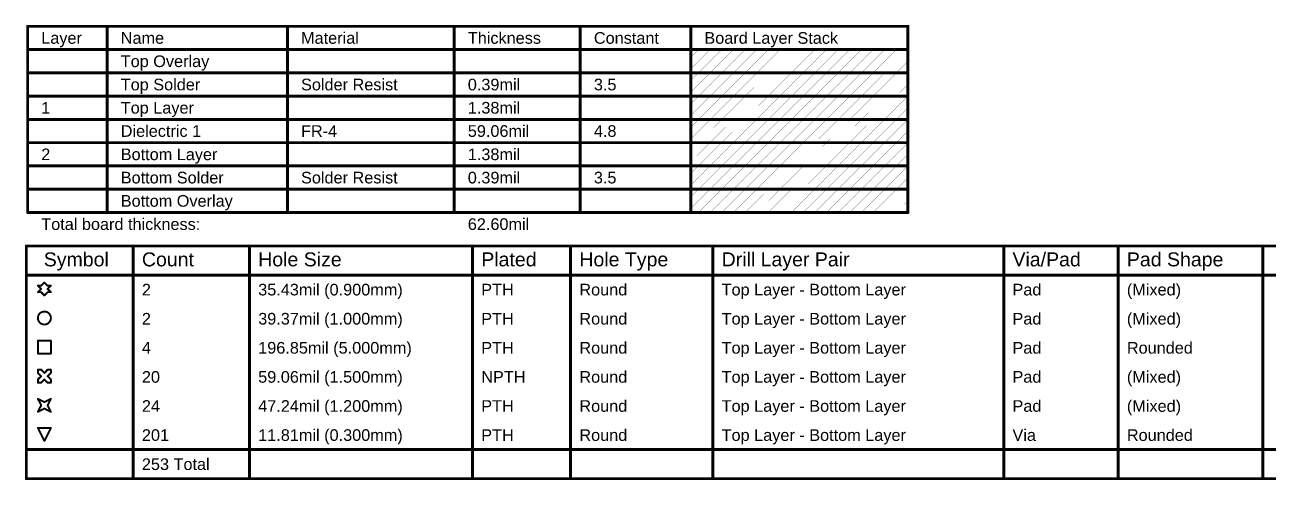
# Model space of a CAD drawing. Header units: inches. Extents: x -89 to 427, y -87 to 99.
# Drawn here: x 101.1 to 264, y -11.7 to 47.9 of the extents above; entities that cross this region are included whole.
import ezdxf

# ---------------------------------------------------------------- set-up
doc = ezdxf.new("R2010")
doc.units = ezdxf.units.IN
doc.layers.add('Drill Drawing', color=1, linetype='Continuous')
doc.layers.add('Fabrication_Layer', color=216, linetype='Continuous')
doc.styles.add('Arial', font='', dxfattribs={"height": 0.2})
doc.styles.get('Arial').set_extended_font_data('Arial')

msp = doc.modelspace()

# ---------------------------------------------------------------- linework, layer by layer
at = {"layer": 'Drill Drawing'}
for points, const_width in [([(101.33, 18.96), (426.82, 18.96)], 0.381), ([(101.33, -11.52), (101.33, 18.96)], 0.381), ([(115.33, -11.52), (115.33, 18.96)], 0.381), ([(130.56, -11.52), (130.56, 18.96)], 0.381), ([(159.76, -11.52), (159.76, 18.96)], 0.381), ([(172.61, -11.52), (172.61, 18.96)], 0.381), ([(191.25, -11.52), (191.25, 18.96)], 0.381), ([(229.34, -11.52), (229.34, 18.96)], 0.381), ([(244.32, -11.52), (244.32, 18.96)], 0.381), ([(263.26, -11.52), (263.26, 18.96)], 0.381), ([(101.33, 15.15), (426.82, 15.15)], 0.381), ([(102.85, 13.75), (103.28, 13.33)], 0.254), ([(102.85, 13.75), (103.28, 13.75)], 0.254), ([(102.85, 12.91), (103.28, 13.33)], 0.254), ([(102.85, 12.91), (103.28, 12.91)], 0.254), ([(103.28, 13.75), (103.7, 14.18)], 0.254), ([(103.28, 12.91), (103.7, 12.48)], 0.254), ([(103.7, 14.18), (104.12, 13.75)], 0.254), ([(103.7, 12.48), (104.12, 12.91)], 0.254), ([(104.12, 13.75), (104.55, 13.75)], 0.254), ([(104.12, 13.33), (104.55, 13.75)], 0.254), ([(104.12, 13.33), (104.55, 12.91)], 0.254), ([(104.12, 12.91), (104.55, 12.91)], 0.254), ([(102.85, 6.56), (104.55, 6.56)], 0.254), ([(102.85, 4.86), (102.85, 6.56)], 0.254), ([(104.55, 4.86), (104.55, 6.56)], 0.254), ([(102.85, 4.86), (104.55, 4.86)], 0.254), ([(102.85, 2.32), (102.85, 2.75)], 0.254), ([(102.85, 2.75), (103.28, 2.75)], 0.254), ([(102.85, 2.32), (103.28, 1.9)], 0.254), ([(102.85, 1.48), (103.28, 1.9)], 0.254), ([(103.28, 2.75), (103.7, 2.32)], 0.254), ([(103.7, 2.32), (104.12, 2.75)], 0.254), ([(104.12, 2.75), (104.55, 2.75)], 0.254), ([(104.12, 1.9), (104.55, 2.32)], 0.254), ([(104.12, 1.9), (104.55, 1.48)], 0.254), ([(104.55, 2.32), (104.55, 2.75)], 0.254), ([(102.85, 1.05), (102.85, 1.48)], 0.254), ([(102.85, 1.05), (103.28, 1.05)], 0.254), ([(103.28, 1.05), (103.7, 1.48)], 0.254), ([(103.7, 1.48), (104.12, 1.05)], 0.254), ([(104.12, 1.05), (104.55, 1.05)], 0.254), ([(104.55, 1.05), (104.55, 1.48)], 0.254), ([(102.85, -1.06), (103.7, -1.49)], 0.254), ([(102.85, -1.06), (103.28, -1.91)], 0.254), ([(103.7, -1.49), (104.55, -1.06)], 0.254), ([(104.12, -1.91), (104.55, -1.06)], 0.254), ([(102.85, -2.76), (103.28, -1.91)], 0.254), ([(102.85, -2.76), (103.7, -2.33)], 0.254), ([(103.7, -2.33), (104.55, -2.76)], 0.254), ([(104.12, -1.91), (104.55, -2.76)], 0.254), ([(102.85, -4.87), (104.55, -4.87)], 0.254), ([(102.85, -4.87), (103.7, -6.57)], 0.254), ([(103.7, -6.57), (104.55, -4.87)], 0.254), ([(101.33, -7.71), (426.82, -7.71)], 0.381), ([(101.33, -11.52), (426.82, -11.52)], 0.381)]:
    msp.add_lwpolyline(points, dxfattribs=dict(at, const_width=const_width))
for points, const_width in [([(101.24, 18.96, 1), (101.43, 18.96, 1)], 0.191), ([(101.24, 18.96, 1), (101.43, 18.96, 1)], 0.191), ([(115.23, 18.96, 1), (115.42, 18.96, 1)], 0.191), ([(130.47, 18.96, 1), (130.66, 18.96, 1)], 0.191), ([(159.67, 18.96, 1), (159.86, 18.96, 1)], 0.191), ([(172.52, 18.96, 1), (172.71, 18.96, 1)], 0.191), ([(191.16, 18.96, 1), (191.35, 18.96, 1)], 0.191), ([(229.24, 18.96, 1), (229.43, 18.96, 1)], 0.191), ([(244.23, 18.96, 1), (244.42, 18.96, 1)], 0.191), ([(263.17, 18.96, 1), (263.36, 18.96, 1)], 0.191), ([(101.24, 15.15, 1), (101.43, 15.15, 1)], 0.191), ([(102.79, 13.75, 1), (102.92, 13.75, 1)], 0.127), ([(102.79, 13.75, 1), (102.92, 13.75, 1)], 0.127), ([(102.79, 12.91, 1), (102.92, 12.91, 1)], 0.127), ([(102.79, 12.91, 1), (102.92, 12.91, 1)], 0.127), ([(103.21, 13.75, 1), (103.34, 13.75, 1)], 0.127), ([(103.21, 13.75, 1), (103.34, 13.75, 1)], 0.127), ([(103.21, 13.33, 1), (103.34, 13.33, 1)], 0.127), ([(103.21, 13.33, 1), (103.34, 13.33, 1)], 0.127), ([(103.21, 12.91, 1), (103.34, 12.91, 1)], 0.127), ([(103.21, 12.91, 1), (103.34, 12.91, 1)], 0.127), ([(103.64, 14.18, 1), (103.76, 14.18, 1)], 0.127), ([(103.64, 14.18, 1), (103.76, 14.18, 1)], 0.127), ([(104.06, 13.75, 1), (104.19, 13.75, 1)], 0.127), ([(104.06, 13.75, 1), (104.19, 13.75, 1)], 0.127), ([(104.06, 13.33, 1), (104.19, 13.33, 1)], 0.127), ([(104.06, 13.33, 1), (104.19, 13.33, 1)], 0.127), ([(104.06, 12.91, 1), (104.19, 12.91, 1)], 0.127), ([(104.06, 12.91, 1), (104.19, 12.91, 1)], 0.127), ([(104.48, 13.75, 1), (104.61, 13.75, 1)], 0.127), ([(104.48, 13.75, 1), (104.61, 13.75, 1)], 0.127), ([(104.48, 12.91, 1), (104.61, 12.91, 1)], 0.127), ([(104.48, 12.91, 1), (104.61, 12.91, 1)], 0.127), ([(103.64, 12.48, 1), (103.76, 12.48, 1)], 0.127), ([(103.64, 12.48, 1), (103.76, 12.48, 1)], 0.127), ([(104.55, 9.52, 1), (102.85, 9.52, 1)], 0.254), ([(102.79, 9.52, 1), (102.92, 9.52, 1)], 0.127), ([(104.48, 9.52, 1), (104.61, 9.52, 1)], 0.127), ([(102.79, 6.56, 1), (102.92, 6.56, 1)], 0.127), ([(102.79, 6.56, 1), (102.92, 6.56, 1)], 0.127), ([(104.48, 6.56, 1), (104.61, 6.56, 1)], 0.127), ([(104.48, 6.56, 1), (104.61, 6.56, 1)], 0.127), ([(102.79, 4.86, 1), (102.92, 4.86, 1)], 0.127), ([(102.79, 4.86, 1), (102.92, 4.86, 1)], 0.127), ([(104.48, 4.86, 1), (104.61, 4.86, 1)], 0.127), ([(104.48, 4.86, 1), (104.61, 4.86, 1)], 0.127), ([(102.79, 2.75, 1), (102.92, 2.75, 1)], 0.127), ([(102.79, 2.75, 1), (102.92, 2.75, 1)], 0.127), ([(102.79, 2.32, 1), (102.92, 2.32, 1)], 0.127), ([(102.79, 2.32, 1), (102.92, 2.32, 1)], 0.127), ([(103.21, 2.75, 1), (103.34, 2.75, 1)], 0.127), ([(103.21, 2.75, 1), (103.34, 2.75, 1)], 0.127), ([(103.21, 1.9, 1), (103.34, 1.9, 1)], 0.127), ([(103.21, 1.9, 1), (103.34, 1.9, 1)], 0.127), ([(103.64, 2.32, 1), (103.76, 2.32, 1)], 0.127), ([(103.64, 2.32, 1), (103.76, 2.32, 1)], 0.127), ([(104.06, 2.75, 1), (104.19, 2.75, 1)], 0.127), ([(104.06, 2.75, 1), (104.19, 2.75, 1)], 0.127), ([(104.06, 1.9, 1), (104.19, 1.9, 1)], 0.127), ([(104.06, 1.9, 1), (104.19, 1.9, 1)], 0.127), ([(104.48, 2.75, 1), (104.61, 2.75, 1)], 0.127), ([(104.48, 2.75, 1), (104.61, 2.75, 1)], 0.127), ([(104.48, 2.32, 1), (104.61, 2.32, 1)], 0.127), ([(104.48, 2.32, 1), (104.61, 2.32, 1)], 0.127), ([(102.79, 1.48, 1), (102.92, 1.48, 1)], 0.127), ([(102.79, 1.48, 1), (102.92, 1.48, 1)], 0.127), ([(102.79, 1.05, 1), (102.92, 1.05, 1)], 0.127), ([(102.79, 1.05, 1), (102.92, 1.05, 1)], 0.127), ([(103.21, 1.05, 1), (103.34, 1.05, 1)], 0.127), ([(103.21, 1.05, 1), (103.34, 1.05, 1)], 0.127), ([(103.64, 1.48, 1), (103.76, 1.48, 1)], 0.127), ([(103.64, 1.48, 1), (103.76, 1.48, 1)], 0.127), ([(104.06, 1.05, 1), (104.19, 1.05, 1)], 0.127), ([(104.06, 1.05, 1), (104.19, 1.05, 1)], 0.127), ([(104.48, 1.48, 1), (104.61, 1.48, 1)], 0.127), ([(104.48, 1.48, 1), (104.61, 1.48, 1)], 0.127), ([(104.48, 1.05, 1), (104.61, 1.05, 1)], 0.127), ([(104.48, 1.05, 1), (104.61, 1.05, 1)], 0.127), ([(102.79, -1.06, 1), (102.92, -1.06, 1)], 0.127), ([(102.79, -1.06, 1), (102.92, -1.06, 1)], 0.127), ([(103.64, -1.49, 1), (103.76, -1.49, 1)], 0.127), ([(103.64, -1.49, 1), (103.76, -1.49, 1)], 0.127), ([(104.48, -1.06, 1), (104.61, -1.06, 1)], 0.127), ([(104.48, -1.06, 1), (104.61, -1.06, 1)], 0.127), ([(102.79, -2.76, 1), (102.92, -2.76, 1)], 0.127), ([(102.79, -2.76, 1), (102.92, -2.76, 1)], 0.127), ([(103.21, -1.91, 1), (103.34, -1.91, 1)], 0.127), ([(103.21, -1.91, 1), (103.34, -1.91, 1)], 0.127), ([(103.64, -2.33, 1), (103.76, -2.33, 1)], 0.127), ([(103.64, -2.33, 1), (103.76, -2.33, 1)], 0.127), ([(104.06, -1.91, 1), (104.19, -1.91, 1)], 0.127), ([(104.06, -1.91, 1), (104.19, -1.91, 1)], 0.127), ([(104.48, -2.76, 1), (104.61, -2.76, 1)], 0.127), ([(104.48, -2.76, 1), (104.61, -2.76, 1)], 0.127), ([(102.79, -4.87, 1), (102.92, -4.87, 1)], 0.127), ([(102.79, -4.87, 1), (102.92, -4.87, 1)], 0.127), ([(104.48, -4.87, 1), (104.61, -4.87, 1)], 0.127), ([(104.48, -4.87, 1), (104.61, -4.87, 1)], 0.127), ([(103.64, -6.57, 1), (103.76, -6.57, 1)], 0.127), ([(103.64, -6.57, 1), (103.76, -6.57, 1)], 0.127), ([(101.24, -7.71, 1), (101.43, -7.71, 1)], 0.191), ([(101.24, -11.52, 1), (101.43, -11.52, 1)], 0.191), ([(101.24, -11.52, 1), (101.43, -11.52, 1)], 0.191), ([(115.23, -11.52, 1), (115.42, -11.52, 1)], 0.191), ([(130.47, -11.52, 1), (130.66, -11.52, 1)], 0.191), ([(159.67, -11.52, 1), (159.86, -11.52, 1)], 0.191), ([(172.52, -11.52, 1), (172.71, -11.52, 1)], 0.191), ([(191.16, -11.52, 1), (191.35, -11.52, 1)], 0.191), ([(229.24, -11.52, 1), (229.43, -11.52, 1)], 0.191), ([(244.23, -11.52, 1), (244.42, -11.52, 1)], 0.191), ([(263.17, -11.52, 1), (263.36, -11.52, 1)], 0.191)]:
    msp.add_lwpolyline(points, format="xyb", close=True, dxfattribs=dict(at, const_width=const_width))
at = {"layer": 'Fabrication_Layer'}
for points, const_width in [([(101.51, 47.73), (216.79, 47.73)], 0.381), ([(101.51, 23.34), (101.51, 47.73)], 0.381), ([(111.92, 23.34), (111.92, 47.73)], 0.381), ([(135.53, 23.34), (135.53, 47.73)], 0.381), ([(157.37, 23.34), (157.37, 47.73)], 0.381), ([(173.88, 23.34), (173.88, 47.73)], 0.381), ([(188.35, 23.34), (188.35, 47.73)], 0.381), ([(216.79, 23.34), (216.79, 47.73)], 0.381), ([(101.51, 44.68), (216.79, 44.68)], 0.381), ([(188.35, 42.15), (190.88, 44.68)], 0.0254), ([(188.35, 43.67), (189.36, 44.68)], 0.0254), ([(189.36, 41.63), (192.41, 44.68)], 0.0254), ([(190.88, 41.63), (193.93, 44.68)], 0.0254), ([(192.41, 41.63), (195.46, 44.68)], 0.0254), ([(193.93, 41.63), (196.98, 44.68)], 0.0254), ([(195.46, 41.63), (198.5, 44.68)], 0.0254), ([(196.98, 41.63), (200.03, 44.68)], 0.0254), ([(198.5, 41.63), (201.55, 44.68)], 0.0254), ([(200.03, 41.63), (203.08, 44.68)], 0.0254), ([(201.55, 41.63), (204.6, 44.68)], 0.0254), ([(203.08, 41.63), (206.12, 44.68)], 0.0254), ([(204.6, 41.63), (207.65, 44.68)], 0.0254), ([(206.12, 41.63), (209.17, 44.68)], 0.0254), ([(207.65, 41.63), (210.7, 44.68)], 0.0254), ([(209.17, 41.63), (212.22, 44.68)], 0.0254), ([(210.7, 41.63), (213.74, 44.68)], 0.0254), ([(212.22, 41.63), (215.27, 44.68)], 0.0254), ([(213.74, 41.63), (216.79, 44.68)], 0.0254), ([(215.27, 41.63), (216.79, 43.15)], 0.0254), ([(101.51, 41.63), (111.92, 41.63)], 0.381), ([(111.92, 41.63), (135.53, 41.63)], 0.381), ([(135.53, 41.63), (157.37, 41.63)], 0.381), ([(157.37, 41.63), (173.88, 41.63)], 0.381), ([(173.88, 41.63), (188.35, 41.63)], 0.381), ([(188.35, 41.63), (216.79, 41.63)], 0.381), ([(188.35, 39.1), (190.88, 41.63)], 0.0254), ([(188.35, 40.62), (189.36, 41.63)], 0.0254), ([(189.36, 38.58), (192.41, 41.63)], 0.0254), ([(190.88, 38.58), (193.93, 41.63)], 0.0254), ([(192.41, 38.58), (195.46, 41.63)], 0.0254), ([(193.93, 38.58), (196.98, 41.63)], 0.0254), ([(195.46, 38.58), (198.5, 41.63)], 0.0254), ([(196.98, 38.58), (200.03, 41.63)], 0.0254), ([(198.5, 38.58), (201.55, 41.63)], 0.0254), ([(200.03, 38.58), (203.08, 41.63)], 0.0254), ([(201.55, 38.58), (204.6, 41.63)], 0.0254), ([(203.08, 38.58), (206.12, 41.63)], 0.0254), ([(204.6, 38.58), (207.65, 41.63)], 0.0254), ([(206.12, 38.58), (209.17, 41.63)], 0.0254), ([(207.65, 38.58), (210.7, 41.63)], 0.0254), ([(209.17, 38.58), (212.22, 41.63)], 0.0254), ([(210.7, 38.58), (213.74, 41.63)], 0.0254), ([(212.22, 38.58), (215.27, 41.63)], 0.0254), ([(213.74, 38.58), (216.79, 41.63)], 0.0254), ([(215.27, 38.58), (216.79, 40.11)], 0.0254), ([(101.51, 38.58), (111.92, 38.58)], 0.381), ([(111.92, 38.58), (135.53, 38.58)], 0.381), ([(135.53, 38.58), (157.37, 38.58)], 0.381), ([(157.37, 38.58), (173.88, 38.58)], 0.381), ([(173.88, 38.58), (188.35, 38.58)], 0.381), ([(188.35, 38.58), (216.79, 38.58)], 0.381), ([(188.35, 36.05), (190.88, 38.58)], 0.0254), ([(188.35, 37.57), (189.36, 38.58)], 0.0254), ([(189.36, 35.53), (192.41, 38.58)], 0.0254), ([(190.88, 35.53), (193.93, 38.58)], 0.0254), ([(192.41, 35.53), (195.46, 38.58)], 0.0254), ([(193.93, 35.53), (196.98, 38.58)], 0.0254), ([(195.46, 35.53), (198.5, 38.58)], 0.0254), ([(196.98, 35.53), (200.03, 38.58)], 0.0254), ([(198.5, 35.53), (201.55, 38.58)], 0.0254), ([(200.03, 35.53), (203.08, 38.58)], 0.0254), ([(201.55, 35.53), (204.6, 38.58)], 0.0254), ([(203.08, 35.53), (206.12, 38.58)], 0.0254), ([(204.6, 35.53), (207.65, 38.58)], 0.0254), ([(206.12, 35.53), (209.17, 38.58)], 0.0254), ([(207.65, 35.53), (210.7, 38.58)], 0.0254), ([(209.17, 35.53), (212.22, 38.58)], 0.0254), ([(210.7, 35.53), (213.74, 38.58)], 0.0254), ([(212.22, 35.53), (215.27, 38.58)], 0.0254), ([(213.74, 35.53), (216.79, 38.58)], 0.0254), ([(215.27, 35.53), (216.79, 37.06)], 0.0254), ([(101.51, 35.53), (111.92, 35.53)], 0.381), ([(111.92, 35.53), (135.53, 35.53)], 0.381), ([(135.53, 35.53), (157.37, 35.53)], 0.381), ([(157.37, 35.53), (173.88, 35.53)], 0.381), ([(173.88, 35.53), (188.35, 35.53)], 0.381), ([(188.35, 35.53), (216.79, 35.53)], 0.381), ([(188.35, 33), (190.88, 35.53)], 0.0254), ([(188.35, 34.53), (189.36, 35.53)], 0.0254), ([(189.36, 32.49), (192.41, 35.53)], 0.0254), ([(190.88, 32.49), (193.93, 35.53)], 0.0254), ([(192.41, 32.49), (195.46, 35.53)], 0.0254), ([(193.93, 32.49), (196.98, 35.53)], 0.0254), ([(195.46, 32.49), (198.5, 35.53)], 0.0254), ([(196.98, 32.49), (200.03, 35.53)], 0.0254), ([(198.5, 32.49), (201.55, 35.53)], 0.0254), ([(200.03, 32.49), (203.08, 35.53)], 0.0254), ([(201.55, 32.49), (204.6, 35.53)], 0.0254), ([(203.08, 32.49), (206.12, 35.53)], 0.0254), ([(204.6, 32.49), (207.65, 35.53)], 0.0254), ([(206.12, 32.49), (209.17, 35.53)], 0.0254), ([(207.65, 32.49), (210.7, 35.53)], 0.0254), ([(209.17, 32.49), (212.22, 35.53)], 0.0254), ([(210.7, 32.49), (213.74, 35.53)], 0.0254), ([(212.22, 32.49), (215.27, 35.53)], 0.0254), ([(213.74, 32.49), (216.79, 35.53)], 0.0254), ([(101.51, 32.49), (111.92, 32.49)], 0.381), ([(111.92, 32.49), (135.53, 32.49)], 0.381), ([(135.53, 32.49), (157.37, 32.49)], 0.381), ([(157.37, 32.49), (173.88, 32.49)], 0.381), ([(173.88, 32.49), (188.35, 32.49)], 0.381), ([(188.35, 32.49), (216.79, 32.49)], 0.381), ([(215.27, 32.49), (216.79, 34.01)], 0.0254), ([(188.35, 29.95), (190.88, 32.49)], 0.0254), ([(188.35, 31.48), (189.36, 32.49)], 0.0254), ([(189.36, 29.44), (192.41, 32.49)], 0.0254), ([(190.88, 29.44), (193.93, 32.49)], 0.0254), ([(192.41, 29.44), (195.46, 32.49)], 0.0254), ([(193.93, 29.44), (196.98, 32.49)], 0.0254), ([(195.46, 29.44), (198.5, 32.49)], 0.0254), ([(196.98, 29.44), (200.03, 32.49)], 0.0254), ([(198.5, 29.44), (201.55, 32.49)], 0.0254), ([(200.03, 29.44), (203.08, 32.49)], 0.0254), ([(201.55, 29.44), (204.6, 32.49)], 0.0254), ([(203.08, 29.44), (206.12, 32.49)], 0.0254), ([(204.6, 29.44), (207.65, 32.49)], 0.0254), ([(206.12, 29.44), (209.17, 32.49)], 0.0254), ([(207.65, 29.44), (210.7, 32.49)], 0.0254), ([(209.17, 29.44), (212.22, 32.49)], 0.0254), ([(210.7, 29.44), (213.74, 32.49)], 0.0254), ([(212.22, 29.44), (215.27, 32.49)], 0.0254), ([(213.74, 29.44), (216.79, 32.49)], 0.0254), ([(215.27, 29.44), (216.79, 30.96)], 0.0254), ([(101.51, 29.44), (111.92, 29.44)], 0.381), ([(111.92, 29.44), (135.53, 29.44)], 0.381), ([(135.53, 29.44), (157.37, 29.44)], 0.381), ([(157.37, 29.44), (173.88, 29.44)], 0.381), ([(173.88, 29.44), (188.35, 29.44)], 0.381), ([(188.35, 29.44), (216.79, 29.44)], 0.381), ([(188.35, 26.91), (190.88, 29.44)], 0.0254), ([(188.35, 28.43), (189.36, 29.44)], 0.0254), ([(189.36, 26.39), (192.41, 29.44)], 0.0254), ([(190.88, 26.39), (193.93, 29.44)], 0.0254), ([(192.41, 26.39), (195.46, 29.44)], 0.0254), ([(193.93, 26.39), (196.98, 29.44)], 0.0254), ([(195.46, 26.39), (198.5, 29.44)], 0.0254), ([(196.98, 26.39), (200.03, 29.44)], 0.0254), ([(198.5, 26.39), (201.55, 29.44)], 0.0254), ([(200.03, 26.39), (203.08, 29.44)], 0.0254), ([(201.55, 26.39), (204.6, 29.44)], 0.0254), ([(203.08, 26.39), (206.12, 29.44)], 0.0254), ([(204.6, 26.39), (207.65, 29.44)], 0.0254), ([(206.12, 26.39), (209.17, 29.44)], 0.0254), ([(207.65, 26.39), (210.7, 29.44)], 0.0254), ([(209.17, 26.39), (212.22, 29.44)], 0.0254), ([(210.7, 26.39), (213.74, 29.44)], 0.0254), ([(212.22, 26.39), (215.27, 29.44)], 0.0254), ([(213.74, 26.39), (216.79, 29.44)], 0.0254), ([(215.27, 26.39), (216.79, 27.91)], 0.0254), ([(101.51, 26.39), (111.92, 26.39)], 0.381), ([(111.92, 26.39), (135.53, 26.39)], 0.381), ([(135.53, 26.39), (157.37, 26.39)], 0.381), ([(157.37, 26.39), (173.88, 26.39)], 0.381), ([(173.88, 26.39), (188.35, 26.39)], 0.381), ([(188.35, 26.39), (216.79, 26.39)], 0.381), ([(188.35, 23.86), (190.88, 26.39)], 0.0254), ([(188.35, 25.38), (189.36, 26.39)], 0.0254), ([(189.36, 23.34), (192.41, 26.39)], 0.0254), ([(190.88, 23.34), (193.93, 26.39)], 0.0254), ([(192.41, 23.34), (195.46, 26.39)], 0.0254), ([(193.93, 23.34), (196.98, 26.39)], 0.0254), ([(195.46, 23.34), (198.5, 26.39)], 0.0254), ([(196.98, 23.34), (200.03, 26.39)], 0.0254), ([(198.5, 23.34), (201.55, 26.39)], 0.0254), ([(200.03, 23.34), (203.08, 26.39)], 0.0254), ([(201.55, 23.34), (204.6, 26.39)], 0.0254), ([(203.08, 23.34), (206.12, 26.39)], 0.0254), ([(204.6, 23.34), (207.65, 26.39)], 0.0254), ([(206.12, 23.34), (209.17, 26.39)], 0.0254), ([(207.65, 23.34), (210.7, 26.39)], 0.0254), ([(209.17, 23.34), (212.22, 26.39)], 0.0254), ([(210.7, 23.34), (213.74, 26.39)], 0.0254), ([(212.22, 23.34), (215.27, 26.39)], 0.0254), ([(213.74, 23.34), (216.79, 26.39)], 0.0254), ([(215.27, 23.34), (216.79, 24.87)], 0.0254), ([(101.51, 23.34), (111.92, 23.34)], 0.381), ([(111.92, 23.34), (135.53, 23.34)], 0.381), ([(135.53, 23.34), (157.37, 23.34)], 0.381), ([(157.37, 23.34), (173.88, 23.34)], 0.381), ([(173.88, 23.34), (188.35, 23.34)], 0.381), ([(188.35, 23.34), (216.79, 23.34)], 0.381)]:
    msp.add_lwpolyline(points, dxfattribs=dict(at, const_width=const_width))
for points, const_width in [([(101.41, 47.73, 1), (101.6, 47.73, 1)], 0.191), ([(101.41, 47.73, 1), (101.6, 47.73, 1)], 0.191), ([(111.82, 47.73, 1), (112.01, 47.73, 1)], 0.191), ([(135.44, 47.73, 1), (135.63, 47.73, 1)], 0.191), ([(157.28, 47.73, 1), (157.47, 47.73, 1)], 0.191), ([(173.78, 47.73, 1), (173.97, 47.73, 1)], 0.191), ([(188.26, 47.73, 1), (188.45, 47.73, 1)], 0.191), ([(216.7, 47.73, 1), (216.89, 47.73, 1)], 0.191), ([(216.7, 47.73, 1), (216.89, 47.73, 1)], 0.191), ([(101.41, 44.68, 1), (101.6, 44.68, 1)], 0.191), ([(189.35, 44.68, 1), (189.37, 44.68, 1)], 0.0127), ([(190.88, 44.68, 1), (190.89, 44.68, 1)], 0.0127), ([(192.4, 44.68, 1), (192.42, 44.68, 1)], 0.0127), ([(193.93, 44.68, 1), (193.94, 44.68, 1)], 0.0127), ([(195.45, 44.68, 1), (195.46, 44.68, 1)], 0.0127), ([(196.97, 44.68, 1), (196.99, 44.68, 1)], 0.0127), ([(198.5, 44.68, 1), (198.51, 44.68, 1)], 0.0127), ([(200.02, 44.68, 1), (200.04, 44.68, 1)], 0.0127), ([(201.55, 44.68, 1), (201.56, 44.68, 1)], 0.0127), ([(203.07, 44.68, 1), (203.08, 44.68, 1)], 0.0127), ([(204.59, 44.68, 1), (204.61, 44.68, 1)], 0.0127), ([(206.12, 44.68, 1), (206.13, 44.68, 1)], 0.0127), ([(207.64, 44.68, 1), (207.66, 44.68, 1)], 0.0127), ([(209.17, 44.68, 1), (209.18, 44.68, 1)], 0.0127), ([(210.69, 44.68, 1), (210.7, 44.68, 1)], 0.0127), ([(212.21, 44.68, 1), (212.23, 44.68, 1)], 0.0127), ([(213.74, 44.68, 1), (213.75, 44.68, 1)], 0.0127), ([(215.26, 44.68, 1), (215.28, 44.68, 1)], 0.0127), ([(216.7, 44.68, 1), (216.89, 44.68, 1)], 0.191), ([(216.79, 44.68, 1), (216.8, 44.68, 1)], 0.0127), ([(188.35, 43.67, 1), (188.36, 43.67, 1)], 0.0127), ([(216.79, 43.15, 1), (216.8, 43.15, 1)], 0.0127), ([(101.41, 41.63, 1), (101.6, 41.63, 1)], 0.191), ([(111.82, 41.63, 1), (112.01, 41.63, 1)], 0.191), ([(111.82, 41.63, 1), (112.01, 41.63, 1)], 0.191), ([(135.44, 41.63, 1), (135.63, 41.63, 1)], 0.191), ([(135.44, 41.63, 1), (135.63, 41.63, 1)], 0.191), ([(157.28, 41.63, 1), (157.47, 41.63, 1)], 0.191), ([(157.28, 41.63, 1), (157.47, 41.63, 1)], 0.191), ([(173.78, 41.63, 1), (173.97, 41.63, 1)], 0.191), ([(173.78, 41.63, 1), (173.97, 41.63, 1)], 0.191), ([(188.26, 41.63, 1), (188.45, 41.63, 1)], 0.191), ([(188.26, 41.63, 1), (188.45, 41.63, 1)], 0.191), ([(188.35, 42.15, 1), (188.36, 42.15, 1)], 0.0127), ([(189.35, 41.63, 1), (189.37, 41.63, 1)], 0.0127), ([(189.35, 41.63, 1), (189.37, 41.63, 1)], 0.0127), ([(190.88, 41.63, 1), (190.89, 41.63, 1)], 0.0127), ([(190.88, 41.63, 1), (190.89, 41.63, 1)], 0.0127), ([(192.4, 41.63, 1), (192.42, 41.63, 1)], 0.0127), ([(192.4, 41.63, 1), (192.42, 41.63, 1)], 0.0127), ([(193.93, 41.63, 1), (193.94, 41.63, 1)], 0.0127), ([(193.93, 41.63, 1), (193.94, 41.63, 1)], 0.0127), ([(195.45, 41.63, 1), (195.46, 41.63, 1)], 0.0127), ([(195.45, 41.63, 1), (195.46, 41.63, 1)], 0.0127), ([(196.97, 41.63, 1), (196.99, 41.63, 1)], 0.0127), ([(196.97, 41.63, 1), (196.99, 41.63, 1)], 0.0127), ([(198.5, 41.63, 1), (198.51, 41.63, 1)], 0.0127), ([(198.5, 41.63, 1), (198.51, 41.63, 1)], 0.0127), ([(200.02, 41.63, 1), (200.04, 41.63, 1)], 0.0127), ([(200.02, 41.63, 1), (200.04, 41.63, 1)], 0.0127), ([(201.55, 41.63, 1), (201.56, 41.63, 1)], 0.0127), ([(201.55, 41.63, 1), (201.56, 41.63, 1)], 0.0127), ([(203.07, 41.63, 1), (203.08, 41.63, 1)], 0.0127), ([(203.07, 41.63, 1), (203.08, 41.63, 1)], 0.0127), ([(204.59, 41.63, 1), (204.61, 41.63, 1)], 0.0127), ([(204.59, 41.63, 1), (204.61, 41.63, 1)], 0.0127), ([(206.12, 41.63, 1), (206.13, 41.63, 1)], 0.0127), ([(206.12, 41.63, 1), (206.13, 41.63, 1)], 0.0127), ([(207.64, 41.63, 1), (207.66, 41.63, 1)], 0.0127), ([(207.64, 41.63, 1), (207.66, 41.63, 1)], 0.0127), ([(209.17, 41.63, 1), (209.18, 41.63, 1)], 0.0127), ([(209.17, 41.63, 1), (209.18, 41.63, 1)], 0.0127), ([(210.69, 41.63, 1), (210.7, 41.63, 1)], 0.0127), ([(210.69, 41.63, 1), (210.7, 41.63, 1)], 0.0127), ([(212.21, 41.63, 1), (212.23, 41.63, 1)], 0.0127), ([(212.21, 41.63, 1), (212.23, 41.63, 1)], 0.0127), ([(213.74, 41.63, 1), (213.75, 41.63, 1)], 0.0127), ([(213.74, 41.63, 1), (213.75, 41.63, 1)], 0.0127), ([(215.26, 41.63, 1), (215.28, 41.63, 1)], 0.0127), ([(215.26, 41.63, 1), (215.28, 41.63, 1)], 0.0127), ([(216.7, 41.63, 1), (216.89, 41.63, 1)], 0.191), ([(216.79, 41.63, 1), (216.8, 41.63, 1)], 0.0127), ([(188.35, 40.62, 1), (188.36, 40.62, 1)], 0.0127), ([(188.35, 39.1, 1), (188.36, 39.1, 1)], 0.0127), ([(216.79, 40.11, 1), (216.8, 40.11, 1)], 0.0127), ([(101.41, 38.58, 1), (101.6, 38.58, 1)], 0.191), ([(111.82, 38.58, 1), (112.01, 38.58, 1)], 0.191), ([(111.82, 38.58, 1), (112.01, 38.58, 1)], 0.191), ([(135.44, 38.58, 1), (135.63, 38.58, 1)], 0.191), ([(135.44, 38.58, 1), (135.63, 38.58, 1)], 0.191), ([(157.28, 38.58, 1), (157.47, 38.58, 1)], 0.191), ([(157.28, 38.58, 1), (157.47, 38.58, 1)], 0.191), ([(173.78, 38.58, 1), (173.97, 38.58, 1)], 0.191), ([(173.78, 38.58, 1), (173.97, 38.58, 1)], 0.191), ([(188.26, 38.58, 1), (188.45, 38.58, 1)], 0.191), ([(188.26, 38.58, 1), (188.45, 38.58, 1)], 0.191), ([(188.35, 37.57, 1), (188.36, 37.57, 1)], 0.0127), ([(189.35, 38.58, 1), (189.37, 38.58, 1)], 0.0127), ([(189.35, 38.58, 1), (189.37, 38.58, 1)], 0.0127), ([(190.88, 38.58, 1), (190.89, 38.58, 1)], 0.0127), ([(190.88, 38.58, 1), (190.89, 38.58, 1)], 0.0127), ([(192.4, 38.58, 1), (192.42, 38.58, 1)], 0.0127), ([(192.4, 38.58, 1), (192.42, 38.58, 1)], 0.0127), ([(193.93, 38.58, 1), (193.94, 38.58, 1)], 0.0127), ([(193.93, 38.58, 1), (193.94, 38.58, 1)], 0.0127), ([(195.45, 38.58, 1), (195.46, 38.58, 1)], 0.0127), ([(195.45, 38.58, 1), (195.46, 38.58, 1)], 0.0127), ([(196.97, 38.58, 1), (196.99, 38.58, 1)], 0.0127), ([(196.97, 38.58, 1), (196.99, 38.58, 1)], 0.0127), ([(198.5, 38.58, 1), (198.51, 38.58, 1)], 0.0127), ([(198.5, 38.58, 1), (198.51, 38.58, 1)], 0.0127), ([(200.02, 38.58, 1), (200.04, 38.58, 1)], 0.0127), ([(200.02, 38.58, 1), (200.04, 38.58, 1)], 0.0127), ([(201.55, 38.58, 1), (201.56, 38.58, 1)], 0.0127), ([(201.55, 38.58, 1), (201.56, 38.58, 1)], 0.0127), ([(203.07, 38.58, 1), (203.08, 38.58, 1)], 0.0127), ([(203.07, 38.58, 1), (203.08, 38.58, 1)], 0.0127), ([(204.59, 38.58, 1), (204.61, 38.58, 1)], 0.0127), ([(204.59, 38.58, 1), (204.61, 38.58, 1)], 0.0127), ([(206.12, 38.58, 1), (206.13, 38.58, 1)], 0.0127), ([(206.12, 38.58, 1), (206.13, 38.58, 1)], 0.0127), ([(207.64, 38.58, 1), (207.66, 38.58, 1)], 0.0127), ([(207.64, 38.58, 1), (207.66, 38.58, 1)], 0.0127), ([(209.17, 38.58, 1), (209.18, 38.58, 1)], 0.0127), ([(209.17, 38.58, 1), (209.18, 38.58, 1)], 0.0127), ([(210.69, 38.58, 1), (210.7, 38.58, 1)], 0.0127), ([(210.69, 38.58, 1), (210.7, 38.58, 1)], 0.0127), ([(212.21, 38.58, 1), (212.23, 38.58, 1)], 0.0127), ([(212.21, 38.58, 1), (212.23, 38.58, 1)], 0.0127), ([(213.74, 38.58, 1), (213.75, 38.58, 1)], 0.0127), ([(213.74, 38.58, 1), (213.75, 38.58, 1)], 0.0127), ([(215.26, 38.58, 1), (215.28, 38.58, 1)], 0.0127), ([(215.26, 38.58, 1), (215.28, 38.58, 1)], 0.0127), ([(216.7, 38.58, 1), (216.89, 38.58, 1)], 0.191), ([(216.79, 38.58, 1), (216.8, 38.58, 1)], 0.0127), ([(188.35, 36.05, 1), (188.36, 36.05, 1)], 0.0127), ([(216.79, 37.06, 1), (216.8, 37.06, 1)], 0.0127), ([(101.41, 35.53, 1), (101.6, 35.53, 1)], 0.191), ([(111.82, 35.53, 1), (112.01, 35.53, 1)], 0.191), ([(111.82, 35.53, 1), (112.01, 35.53, 1)], 0.191), ([(135.44, 35.53, 1), (135.63, 35.53, 1)], 0.191), ([(135.44, 35.53, 1), (135.63, 35.53, 1)], 0.191), ([(157.28, 35.53, 1), (157.47, 35.53, 1)], 0.191), ([(157.28, 35.53, 1), (157.47, 35.53, 1)], 0.191), ([(173.78, 35.53, 1), (173.97, 35.53, 1)], 0.191), ([(173.78, 35.53, 1), (173.97, 35.53, 1)], 0.191), ([(188.26, 35.53, 1), (188.45, 35.53, 1)], 0.191), ([(188.26, 35.53, 1), (188.45, 35.53, 1)], 0.191), ([(188.35, 34.53, 1), (188.36, 34.53, 1)], 0.0127), ([(189.35, 35.53, 1), (189.37, 35.53, 1)], 0.0127), ([(189.35, 35.53, 1), (189.37, 35.53, 1)], 0.0127), ([(190.88, 35.53, 1), (190.89, 35.53, 1)], 0.0127), ([(190.88, 35.53, 1), (190.89, 35.53, 1)], 0.0127), ([(192.4, 35.53, 1), (192.42, 35.53, 1)], 0.0127), ([(192.4, 35.53, 1), (192.42, 35.53, 1)], 0.0127), ([(193.93, 35.53, 1), (193.94, 35.53, 1)], 0.0127), ([(193.93, 35.53, 1), (193.94, 35.53, 1)], 0.0127), ([(195.45, 35.53, 1), (195.46, 35.53, 1)], 0.0127), ([(195.45, 35.53, 1), (195.46, 35.53, 1)], 0.0127), ([(196.97, 35.53, 1), (196.99, 35.53, 1)], 0.0127), ([(196.97, 35.53, 1), (196.99, 35.53, 1)], 0.0127), ([(198.5, 35.53, 1), (198.51, 35.53, 1)], 0.0127), ([(198.5, 35.53, 1), (198.51, 35.53, 1)], 0.0127), ([(200.02, 35.53, 1), (200.04, 35.53, 1)], 0.0127), ([(200.02, 35.53, 1), (200.04, 35.53, 1)], 0.0127), ([(201.55, 35.53, 1), (201.56, 35.53, 1)], 0.0127), ([(201.55, 35.53, 1), (201.56, 35.53, 1)], 0.0127), ([(203.07, 35.53, 1), (203.08, 35.53, 1)], 0.0127), ([(203.07, 35.53, 1), (203.08, 35.53, 1)], 0.0127), ([(204.59, 35.53, 1), (204.61, 35.53, 1)], 0.0127), ([(204.59, 35.53, 1), (204.61, 35.53, 1)], 0.0127), ([(206.12, 35.53, 1), (206.13, 35.53, 1)], 0.0127), ([(206.12, 35.53, 1), (206.13, 35.53, 1)], 0.0127), ([(207.64, 35.53, 1), (207.66, 35.53, 1)], 0.0127), ([(207.64, 35.53, 1), (207.66, 35.53, 1)], 0.0127), ([(209.17, 35.53, 1), (209.18, 35.53, 1)], 0.0127), ([(209.17, 35.53, 1), (209.18, 35.53, 1)], 0.0127), ([(210.69, 35.53, 1), (210.7, 35.53, 1)], 0.0127), ([(210.69, 35.53, 1), (210.7, 35.53, 1)], 0.0127), ([(212.21, 35.53, 1), (212.23, 35.53, 1)], 0.0127), ([(212.21, 35.53, 1), (212.23, 35.53, 1)], 0.0127), ([(213.74, 35.53, 1), (213.75, 35.53, 1)], 0.0127), ([(213.74, 35.53, 1), (213.75, 35.53, 1)], 0.0127), ([(215.26, 35.53, 1), (215.28, 35.53, 1)], 0.0127), ([(215.26, 35.53, 1), (215.28, 35.53, 1)], 0.0127), ([(216.7, 35.53, 1), (216.89, 35.53, 1)], 0.191), ([(216.79, 35.53, 1), (216.8, 35.53, 1)], 0.0127), ([(101.41, 32.49, 1), (101.6, 32.49, 1)], 0.191), ([(111.82, 32.49, 1), (112.01, 32.49, 1)], 0.191), ([(111.82, 32.49, 1), (112.01, 32.49, 1)], 0.191), ([(135.44, 32.49, 1), (135.63, 32.49, 1)], 0.191), ([(135.44, 32.49, 1), (135.63, 32.49, 1)], 0.191), ([(157.28, 32.49, 1), (157.47, 32.49, 1)], 0.191), ([(157.28, 32.49, 1), (157.47, 32.49, 1)], 0.191), ([(173.78, 32.49, 1), (173.97, 32.49, 1)], 0.191), ([(173.78, 32.49, 1), (173.97, 32.49, 1)], 0.191), ([(188.26, 32.49, 1), (188.45, 32.49, 1)], 0.191), ([(188.26, 32.49, 1), (188.45, 32.49, 1)], 0.191), ([(188.35, 33, 1), (188.36, 33, 1)], 0.0127), ([(216.7, 32.49, 1), (216.89, 32.49, 1)], 0.191), ([(216.79, 34.01, 1), (216.8, 34.01, 1)], 0.0127), ([(188.35, 31.48, 1), (188.36, 31.48, 1)], 0.0127), ([(189.35, 32.49, 1), (189.37, 32.49, 1)], 0.0127), ([(189.35, 32.49, 1), (189.37, 32.49, 1)], 0.0127), ([(190.88, 32.49, 1), (190.89, 32.49, 1)], 0.0127), ([(190.88, 32.49, 1), (190.89, 32.49, 1)], 0.0127), ([(192.4, 32.49, 1), (192.42, 32.49, 1)], 0.0127), ([(192.4, 32.49, 1), (192.42, 32.49, 1)], 0.0127), ([(193.93, 32.49, 1), (193.94, 32.49, 1)], 0.0127), ([(193.93, 32.49, 1), (193.94, 32.49, 1)], 0.0127), ([(195.45, 32.49, 1), (195.46, 32.49, 1)], 0.0127), ([(195.45, 32.49, 1), (195.46, 32.49, 1)], 0.0127), ([(196.97, 32.49, 1), (196.99, 32.49, 1)], 0.0127), ([(196.97, 32.49, 1), (196.99, 32.49, 1)], 0.0127), ([(198.5, 32.49, 1), (198.51, 32.49, 1)], 0.0127), ([(198.5, 32.49, 1), (198.51, 32.49, 1)], 0.0127), ([(200.02, 32.49, 1), (200.04, 32.49, 1)], 0.0127), ([(200.02, 32.49, 1), (200.04, 32.49, 1)], 0.0127), ([(201.55, 32.49, 1), (201.56, 32.49, 1)], 0.0127), ([(201.55, 32.49, 1), (201.56, 32.49, 1)], 0.0127), ([(203.07, 32.49, 1), (203.08, 32.49, 1)], 0.0127), ([(203.07, 32.49, 1), (203.08, 32.49, 1)], 0.0127), ([(204.59, 32.49, 1), (204.61, 32.49, 1)], 0.0127), ([(204.59, 32.49, 1), (204.61, 32.49, 1)], 0.0127), ([(206.12, 32.49, 1), (206.13, 32.49, 1)], 0.0127), ([(206.12, 32.49, 1), (206.13, 32.49, 1)], 0.0127), ([(207.64, 32.49, 1), (207.66, 32.49, 1)], 0.0127), ([(207.64, 32.49, 1), (207.66, 32.49, 1)], 0.0127), ([(209.17, 32.49, 1), (209.18, 32.49, 1)], 0.0127), ([(209.17, 32.49, 1), (209.18, 32.49, 1)], 0.0127), ([(210.69, 32.49, 1), (210.7, 32.49, 1)], 0.0127), ([(210.69, 32.49, 1), (210.7, 32.49, 1)], 0.0127), ([(212.21, 32.49, 1), (212.23, 32.49, 1)], 0.0127), ([(212.21, 32.49, 1), (212.23, 32.49, 1)], 0.0127), ([(213.74, 32.49, 1), (213.75, 32.49, 1)], 0.0127), ([(213.74, 32.49, 1), (213.75, 32.49, 1)], 0.0127), ([(215.26, 32.49, 1), (215.28, 32.49, 1)], 0.0127), ([(215.26, 32.49, 1), (215.28, 32.49, 1)], 0.0127), ([(216.79, 32.49, 1), (216.8, 32.49, 1)], 0.0127), ([(216.79, 30.96, 1), (216.8, 30.96, 1)], 0.0127), ([(101.41, 29.44, 1), (101.6, 29.44, 1)], 0.191), ([(111.82, 29.44, 1), (112.01, 29.44, 1)], 0.191), ([(111.82, 29.44, 1), (112.01, 29.44, 1)], 0.191), ([(135.44, 29.44, 1), (135.63, 29.44, 1)], 0.191), ([(135.44, 29.44, 1), (135.63, 29.44, 1)], 0.191), ([(157.28, 29.44, 1), (157.47, 29.44, 1)], 0.191), ([(157.28, 29.44, 1), (157.47, 29.44, 1)], 0.191), ([(173.78, 29.44, 1), (173.97, 29.44, 1)], 0.191), ([(173.78, 29.44, 1), (173.97, 29.44, 1)], 0.191), ([(188.26, 29.44, 1), (188.45, 29.44, 1)], 0.191), ([(188.26, 29.44, 1), (188.45, 29.44, 1)], 0.191), ([(188.35, 29.95, 1), (188.36, 29.95, 1)], 0.0127), ([(189.35, 29.44, 1), (189.37, 29.44, 1)], 0.0127), ([(189.35, 29.44, 1), (189.37, 29.44, 1)], 0.0127), ([(190.88, 29.44, 1), (190.89, 29.44, 1)], 0.0127), ([(190.88, 29.44, 1), (190.89, 29.44, 1)], 0.0127), ([(192.4, 29.44, 1), (192.42, 29.44, 1)], 0.0127), ([(192.4, 29.44, 1), (192.42, 29.44, 1)], 0.0127), ([(193.93, 29.44, 1), (193.94, 29.44, 1)], 0.0127), ([(193.93, 29.44, 1), (193.94, 29.44, 1)], 0.0127), ([(195.45, 29.44, 1), (195.46, 29.44, 1)], 0.0127), ([(195.45, 29.44, 1), (195.46, 29.44, 1)], 0.0127), ([(196.97, 29.44, 1), (196.99, 29.44, 1)], 0.0127), ([(196.97, 29.44, 1), (196.99, 29.44, 1)], 0.0127), ([(198.5, 29.44, 1), (198.51, 29.44, 1)], 0.0127), ([(198.5, 29.44, 1), (198.51, 29.44, 1)], 0.0127), ([(200.02, 29.44, 1), (200.04, 29.44, 1)], 0.0127), ([(200.02, 29.44, 1), (200.04, 29.44, 1)], 0.0127), ([(201.55, 29.44, 1), (201.56, 29.44, 1)], 0.0127), ([(201.55, 29.44, 1), (201.56, 29.44, 1)], 0.0127), ([(203.07, 29.44, 1), (203.08, 29.44, 1)], 0.0127), ([(203.07, 29.44, 1), (203.08, 29.44, 1)], 0.0127), ([(204.59, 29.44, 1), (204.61, 29.44, 1)], 0.0127), ([(204.59, 29.44, 1), (204.61, 29.44, 1)], 0.0127), ([(206.12, 29.44, 1), (206.13, 29.44, 1)], 0.0127), ([(206.12, 29.44, 1), (206.13, 29.44, 1)], 0.0127), ([(207.64, 29.44, 1), (207.66, 29.44, 1)], 0.0127), ([(207.64, 29.44, 1), (207.66, 29.44, 1)], 0.0127), ([(209.17, 29.44, 1), (209.18, 29.44, 1)], 0.0127), ([(209.17, 29.44, 1), (209.18, 29.44, 1)], 0.0127), ([(210.69, 29.44, 1), (210.7, 29.44, 1)], 0.0127), ([(210.69, 29.44, 1), (210.7, 29.44, 1)], 0.0127), ([(212.21, 29.44, 1), (212.23, 29.44, 1)], 0.0127), ([(212.21, 29.44, 1), (212.23, 29.44, 1)], 0.0127), ([(213.74, 29.44, 1), (213.75, 29.44, 1)], 0.0127), ([(213.74, 29.44, 1), (213.75, 29.44, 1)], 0.0127), ([(215.26, 29.44, 1), (215.28, 29.44, 1)], 0.0127), ([(215.26, 29.44, 1), (215.28, 29.44, 1)], 0.0127), ([(216.7, 29.44, 1), (216.89, 29.44, 1)], 0.191), ([(216.79, 29.44, 1), (216.8, 29.44, 1)], 0.0127), ([(188.35, 28.43, 1), (188.36, 28.43, 1)], 0.0127), ([(216.79, 27.91, 1), (216.8, 27.91, 1)], 0.0127), ([(101.41, 26.39, 1), (101.6, 26.39, 1)], 0.191), ([(111.82, 26.39, 1), (112.01, 26.39, 1)], 0.191), ([(111.82, 26.39, 1), (112.01, 26.39, 1)], 0.191), ([(135.44, 26.39, 1), (135.63, 26.39, 1)], 0.191), ([(135.44, 26.39, 1), (135.63, 26.39, 1)], 0.191), ([(157.28, 26.39, 1), (157.47, 26.39, 1)], 0.191), ([(157.28, 26.39, 1), (157.47, 26.39, 1)], 0.191), ([(173.78, 26.39, 1), (173.97, 26.39, 1)], 0.191), ([(173.78, 26.39, 1), (173.97, 26.39, 1)], 0.191), ([(188.26, 26.39, 1), (188.45, 26.39, 1)], 0.191), ([(188.26, 26.39, 1), (188.45, 26.39, 1)], 0.191), ([(188.35, 26.91, 1), (188.36, 26.91, 1)], 0.0127), ([(189.35, 26.39, 1), (189.37, 26.39, 1)], 0.0127), ([(189.35, 26.39, 1), (189.37, 26.39, 1)], 0.0127), ([(190.88, 26.39, 1), (190.89, 26.39, 1)], 0.0127), ([(190.88, 26.39, 1), (190.89, 26.39, 1)], 0.0127), ([(192.4, 26.39, 1), (192.42, 26.39, 1)], 0.0127), ([(192.4, 26.39, 1), (192.42, 26.39, 1)], 0.0127), ([(193.93, 26.39, 1), (193.94, 26.39, 1)], 0.0127), ([(193.93, 26.39, 1), (193.94, 26.39, 1)], 0.0127), ([(195.45, 26.39, 1), (195.46, 26.39, 1)], 0.0127), ([(195.45, 26.39, 1), (195.46, 26.39, 1)], 0.0127), ([(196.97, 26.39, 1), (196.99, 26.39, 1)], 0.0127), ([(196.97, 26.39, 1), (196.99, 26.39, 1)], 0.0127), ([(198.5, 26.39, 1), (198.51, 26.39, 1)], 0.0127), ([(198.5, 26.39, 1), (198.51, 26.39, 1)], 0.0127), ([(200.02, 26.39, 1), (200.04, 26.39, 1)], 0.0127), ([(200.02, 26.39, 1), (200.04, 26.39, 1)], 0.0127), ([(201.55, 26.39, 1), (201.56, 26.39, 1)], 0.0127), ([(201.55, 26.39, 1), (201.56, 26.39, 1)], 0.0127), ([(203.07, 26.39, 1), (203.08, 26.39, 1)], 0.0127), ([(203.07, 26.39, 1), (203.08, 26.39, 1)], 0.0127), ([(204.59, 26.39, 1), (204.61, 26.39, 1)], 0.0127), ([(204.59, 26.39, 1), (204.61, 26.39, 1)], 0.0127), ([(206.12, 26.39, 1), (206.13, 26.39, 1)], 0.0127), ([(206.12, 26.39, 1), (206.13, 26.39, 1)], 0.0127), ([(207.64, 26.39, 1), (207.66, 26.39, 1)], 0.0127), ([(207.64, 26.39, 1), (207.66, 26.39, 1)], 0.0127), ([(209.17, 26.39, 1), (209.18, 26.39, 1)], 0.0127), ([(209.17, 26.39, 1), (209.18, 26.39, 1)], 0.0127), ([(210.69, 26.39, 1), (210.7, 26.39, 1)], 0.0127), ([(210.69, 26.39, 1), (210.7, 26.39, 1)], 0.0127), ([(212.21, 26.39, 1), (212.23, 26.39, 1)], 0.0127), ([(212.21, 26.39, 1), (212.23, 26.39, 1)], 0.0127), ([(213.74, 26.39, 1), (213.75, 26.39, 1)], 0.0127), ([(213.74, 26.39, 1), (213.75, 26.39, 1)], 0.0127), ([(215.26, 26.39, 1), (215.28, 26.39, 1)], 0.0127), ([(215.26, 26.39, 1), (215.28, 26.39, 1)], 0.0127), ([(216.7, 26.39, 1), (216.89, 26.39, 1)], 0.191), ([(216.79, 26.39, 1), (216.8, 26.39, 1)], 0.0127), ([(188.35, 25.38, 1), (188.36, 25.38, 1)], 0.0127), ([(216.79, 24.87, 1), (216.8, 24.87, 1)], 0.0127), ([(101.41, 23.34, 1), (101.6, 23.34, 1)], 0.191), ([(101.41, 23.34, 1), (101.6, 23.34, 1)], 0.191), ([(111.82, 23.34, 1), (112.01, 23.34, 1)], 0.191), ([(111.82, 23.34, 1), (112.01, 23.34, 1)], 0.191), ([(111.82, 23.34, 1), (112.01, 23.34, 1)], 0.191), ([(135.44, 23.34, 1), (135.63, 23.34, 1)], 0.191), ([(135.44, 23.34, 1), (135.63, 23.34, 1)], 0.191), ([(135.44, 23.34, 1), (135.63, 23.34, 1)], 0.191), ([(157.28, 23.34, 1), (157.47, 23.34, 1)], 0.191), ([(157.28, 23.34, 1), (157.47, 23.34, 1)], 0.191), ([(157.28, 23.34, 1), (157.47, 23.34, 1)], 0.191), ([(173.78, 23.34, 1), (173.97, 23.34, 1)], 0.191), ([(173.78, 23.34, 1), (173.97, 23.34, 1)], 0.191), ([(173.78, 23.34, 1), (173.97, 23.34, 1)], 0.191), ([(188.26, 23.34, 1), (188.45, 23.34, 1)], 0.191), ([(188.26, 23.34, 1), (188.45, 23.34, 1)], 0.191), ([(188.26, 23.34, 1), (188.45, 23.34, 1)], 0.191), ([(188.35, 23.86, 1), (188.36, 23.86, 1)], 0.0127), ([(189.35, 23.34, 1), (189.37, 23.34, 1)], 0.0127), ([(190.88, 23.34, 1), (190.89, 23.34, 1)], 0.0127), ([(192.4, 23.34, 1), (192.42, 23.34, 1)], 0.0127), ([(193.93, 23.34, 1), (193.94, 23.34, 1)], 0.0127), ([(195.45, 23.34, 1), (195.46, 23.34, 1)], 0.0127), ([(196.97, 23.34, 1), (196.99, 23.34, 1)], 0.0127), ([(198.5, 23.34, 1), (198.51, 23.34, 1)], 0.0127), ([(200.02, 23.34, 1), (200.04, 23.34, 1)], 0.0127), ([(201.55, 23.34, 1), (201.56, 23.34, 1)], 0.0127), ([(203.07, 23.34, 1), (203.08, 23.34, 1)], 0.0127), ([(204.59, 23.34, 1), (204.61, 23.34, 1)], 0.0127), ([(206.12, 23.34, 1), (206.13, 23.34, 1)], 0.0127), ([(207.64, 23.34, 1), (207.66, 23.34, 1)], 0.0127), ([(209.17, 23.34, 1), (209.18, 23.34, 1)], 0.0127), ([(210.69, 23.34, 1), (210.7, 23.34, 1)], 0.0127), ([(212.21, 23.34, 1), (212.23, 23.34, 1)], 0.0127), ([(213.74, 23.34, 1), (213.75, 23.34, 1)], 0.0127), ([(215.26, 23.34, 1), (215.28, 23.34, 1)], 0.0127), ([(216.7, 23.34, 1), (216.89, 23.34, 1)], 0.191), ([(216.7, 23.34, 1), (216.89, 23.34, 1)], 0.191)]:
    msp.add_lwpolyline(points, format="xyb", close=True, dxfattribs=dict(at, const_width=const_width))

# ---------------------------------------------------------------- texts
at = {"layer": 'Drill Drawing', "style": 'Arial'}
for s, height, p in [('Symbol', 1.829, (103.62, 16.29)), ('Count', 1.829, (116.47, 16.29)), ('Hole Size', 1.829, (131.7, 16.29)), ('Plated', 1.829, (160.91, 16.29)), ('Hole Type', 1.829, (173.76, 16.29)), ('Drill Layer Pair', 1.8288, (192.39, 16.29)), ('Via/Pad', 1.829, (230.48, 16.29)), ('Pad Shape', 1.829, (245.46, 16.29)), ('2', 1.52, (116.47, 12.48)), ('35.43mil (0.900mm)', 1.524, (131.7, 12.48)), ('PTH', 1.524, (160.91, 12.48)), ('Round', 1.524, (173.76, 12.48)), ('Top Layer - Bottom Layer', 1.524, (192.39, 12.48)), ('Pad', 1.524, (230.48, 12.48)), ('(Mixed)', 1.524, (245.46, 12.48)), ('2', 1.52, (116.47, 8.67)), ('39.37mil (1.000mm)', 1.524, (131.7, 8.67)), ('PTH', 1.524, (160.91, 8.67)), ('Round', 1.524, (173.76, 8.67)), ('Top Layer - Bottom Layer', 1.524, (192.39, 8.67)), ('Pad', 1.524, (230.48, 8.67)), ('(Mixed)', 1.524, (245.46, 8.67)), ('4', 1.52, (116.47, 4.86)), ('196.85mil (5.000mm)', 1.524, (131.7, 4.86)), ('PTH', 1.524, (160.91, 4.86)), ('Round', 1.524, (173.76, 4.86)), ('Top Layer - Bottom Layer', 1.524, (192.39, 4.86)), ('Pad', 1.524, (230.48, 4.86)), ('Rounded', 1.524, (245.46, 4.86)), ('20', 1.524, (116.47, 1.05)), ('59.06mil (1.500mm)', 1.524, (131.7, 1.05)), ('NPTH', 1.524, (160.91, 1.05)), ('Round', 1.524, (173.76, 1.05)), ('Top Layer - Bottom Layer', 1.524, (192.39, 1.05)), ('Pad', 1.524, (230.48, 1.05)), ('(Mixed)', 1.524, (245.46, 1.05)), ('24', 1.524, (116.47, -2.76)), ('47.24mil (1.200mm)', 1.524, (131.7, -2.76)), ('PTH', 1.524, (160.91, -2.76)), ('Round', 1.524, (173.76, -2.76)), ('Top Layer - Bottom Layer', 1.524, (192.39, -2.76)), ('Pad', 1.524, (230.48, -2.76)), ('(Mixed)', 1.524, (245.46, -2.76)), ('201', 1.524, (116.47, -6.57)), ('11.81mil (0.300mm)', 1.524, (131.7, -6.57)), ('PTH', 1.524, (160.91, -6.57)), ('Round', 1.524, (173.76, -6.57)), ('Top Layer - Bottom Layer', 1.524, (192.39, -6.57)), ('Via', 1.524, (230.48, -6.57)), ('Rounded', 1.524, (245.46, -6.57)), ('253 Total', 1.524, (116.47, -10.38))]:
    msp.add_text(s, height=height, dxfattribs=at).set_placement(p)
at = {"layer": 'Fabrication_Layer', "style": 'Arial'}
for s, height, p in [('Layer', 1.524, (103.29, 45.44)), ('Name', 1.524, (113.7, 45.44)), ('Material', 1.524, (137.31, 45.44)), ('Thickness', 1.524, (159.15, 45.44)), ('Constant', 1.524, (175.66, 45.44)), ('Board Layer Stack', 1.524, (190.13, 45.44)), ('Top Overlay', 1.524, (113.7, 42.39)), ('Top Solder', 1.524, (113.7, 39.34)), ('Solder Resist', 1.524, (137.31, 39.34)), ('0.39mil', 1.524, (159.15, 39.34)), ('3.5', 1.524, (175.66, 39.34)), ('1', 1.52, (103.29, 36.3)), ('Top Layer', 1.524, (113.7, 36.3)), ('1.38mil', 1.524, (159.15, 36.3)), ('Dielectric 1', 1.524, (113.7, 33.25)), ('FR-4', 1.524, (137.31, 33.25)), ('59.06mil', 1.524, (159.15, 33.25)), ('4.8', 1.524, (175.66, 33.25)), ('2', 1.52, (103.29, 30.2)), ('Bottom Layer', 1.524, (113.7, 30.2)), ('1.38mil', 1.524, (159.15, 30.2)), ('Bottom Solder', 1.524, (113.7, 27.15)), ('Solder Resist', 1.524, (137.31, 27.15)), ('0.39mil', 1.524, (159.15, 27.15)), ('3.5', 1.524, (175.66, 27.15)), ('Bottom Overlay', 1.524, (113.7, 24.1)), ('Total board thickness:', 1.524, (103.29, 21.06)), ('62.60mil', 1.524, (159.15, 21.06))]:
    msp.add_text(s, height=height, dxfattribs=at).set_placement(p)

doc.saveas('drawing.dxf')
